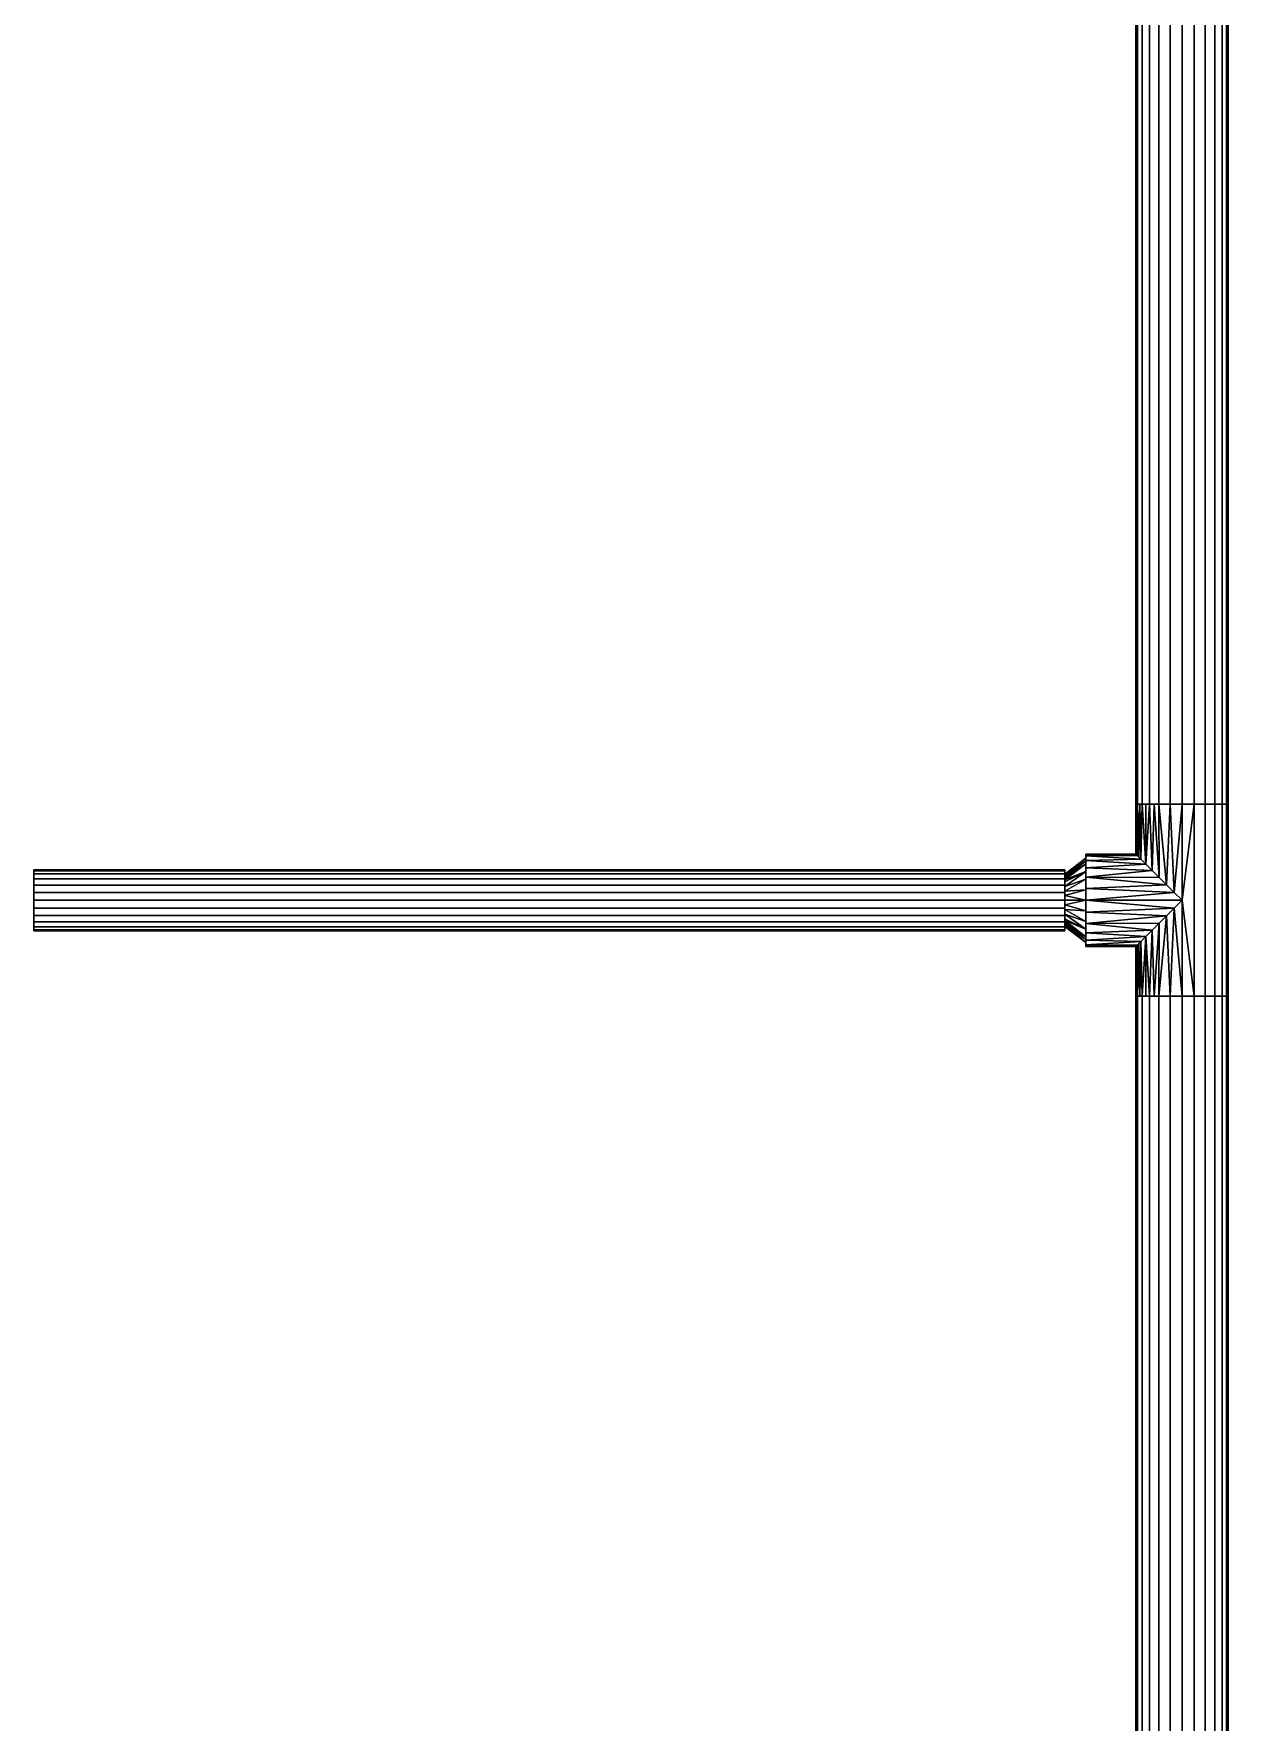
# Model space of a CAD drawing. Header units: inches. Extents: x -3326 to -59, y 8 to 1043.
# Drawn here: x -3104.8 to -3067.6, y 603.4 to 656 of the extents above; entities that cross this region are included whole.
import ezdxf

# ---------------------------------------------------------------- set-up
doc = ezdxf.new("R2010")
doc.units = ezdxf.units.IN
doc.header["$MEASUREMENT"] = 0
doc.layers.add('F-SPRN', color=10, linetype='Continuous', lineweight=9)
doc.layers.add('P-PIPE', color=10, linetype='Continuous', lineweight=9)

# ---------------------------------------------------------------- blocks, each defined once
blk = doc.blocks.new('Tee - Welded - Generic - Standard-1126622-05 - Fourth Level')
at = {"layer": 'P-PIPE'}
mesh = blk.add_polyface(dxfattribs=at)
corners = [(-2.992, -1.437), (-2.992, -1.388, 0.372), (-2.992, -1.244, 0.719), (-2.992, -1.016, 1.016), (-2.992, -0.719, 1.244), (-2.992, -0.372, 1.388), (-2.992, 0, 1.437), (-2.992, 0.372, 1.388), (-2.992, 0.719, 1.244), (-2.992, 1.016, 1.016), (-2.992, 1.244, 0.719), (-2.992, 1.388, 0.372), (-2.992, 1.437), (-2.992, 1.388, -0.372), (-2.992, 1.244, -0.719), (-2.992, 1.016, -1.016), (-2.992, 0.719, -1.244), (-2.992, 0.372, -1.388), (-2.992, 0, -1.437), (-2.992, -0.372, -1.388), (-2.992, -0.719, -1.244), (-2.992, -1.016, -1.016), (-2.992, -1.244, -0.719), (-2.992, -1.388, -0.372)]
mesh.append_faces([[corners[k] for k in face] for face in [(10, 7, 8, 9)]], dxfattribs={"vtx0": -1})
mesh.append_faces([[corners[k] for k in face] for face in [(0, 3, 6)]], dxfattribs={"vtx0": -1, "vtx1": -1, "vtx2": -1})
mesh.append_faces([[corners[k] for k in face] for face in [(13, 18, 22, 23)]], dxfattribs={"vtx0": -1, "vtx1": -1, "vtx3": -1})
mesh.append_faces([[corners[k] for k in face] for face in [(18, 21, 22), (13, 23, 0, 12)]], dxfattribs={"vtx0": -1, "vtx2": -1})
mesh.append_faces([[corners[k] for k in face] for face in [(6, 7, 12, 0)]], dxfattribs={"vtx1": -1, "vtx2": -1, "vtx3": -1})
mesh.append_faces([[corners[k] for k in face] for face in [(16, 17, 18, 15), (19, 20, 21, 18)]], dxfattribs={"vtx2": -1})
mesh.append_faces([[corners[k] for k in face] for face in [(13, 14, 15, 18), (10, 11, 12, 7)]], dxfattribs={"vtx2": -1, "vtx3": -1})
mesh.append_faces([[corners[k] for k in face] for face in [(0, 1, 2, 3), (3, 4, 5, 6)]], dxfattribs={"vtx3": -1})
mesh = blk.add_polyface(dxfattribs=at)
corners = [(-2.992, 1.437), (-2.992, 1.388, 0.372), (-2.992, 1.244, 0.719), (-2.992, 1.016, 1.016), (-2.992, 0.719, 1.244), (-2.992, 0.372, 1.388), (-2.992, 0, 1.437), (-2.992, -0.372, 1.388), (-2.992, -0.719, 1.244), (-2.992, -1.016, 1.016), (-2.992, -1.244, 0.719), (-2.992, -1.388, 0.372), (-2.992, -1.437), (-1.437, -1.437), (-1.397, -1.397, 0.338), (-1.286, -1.286, 0.642), (-1.123, -1.123, 0.896), (-0.927, -0.927, 1.098), (-0.71, -0.71, 1.249), (-0.48, -0.48, 1.355), (-0.242, -0.242, 1.417), (0, 0, 1.437), (0.242, -0.242, 1.417), (0.48, -0.48, 1.355), (0.71, -0.71, 1.249), (0.927, -0.927, 1.098), (1.123, -1.123, 0.896), (1.286, -1.286, 0.642), (1.397, -1.397, 0.338), (1.437, -1.437), (2.992, -1.437), (2.992, -1.388, 0.372), (2.992, -1.244, 0.719), (2.992, -1.016, 1.016), (2.992, -0.719, 1.244), (2.992, -0.372, 1.388), (2.992, 0, 1.437), (2.992, 0.372, 1.388), (2.992, 0.719, 1.244), (2.992, 1.016, 1.016), (2.992, 1.244, 0.719), (2.992, 1.388, 0.372), (2.992, 1.437), (-2.992, -0.867, 1.13), (-2.992, -1.13, 0.867), (-2.992, -1.316, 0.545), (2.992, -1.316, 0.545), (2.992, -1.13, 0.867), (2.992, -0.867, 1.13), (1.341, -1.341, 0.49), (-1.341, -1.341, 0.49)]
mesh.append_faces([[corners[k] for k in face] for face in [(14, 12, 13)]], dxfattribs={"vtx0": -1})
mesh.append_faces([[corners[k] for k in face] for face in [(34, 24, 48), (33, 26, 47), (26, 33, 25), (11, 50, 45), (15, 45, 50), (12, 14, 11), (9, 17, 43), (16, 10, 15), (24, 34, 23), (22, 36, 21), (20, 7, 19), (7, 20, 6), (18, 43, 17)]], dxfattribs={"vtx0": -1, "vtx1": -1})
mesh.append_faces([[corners[k] for k in face] for face in [(32, 26, 27), (25, 33, 48), (11, 14, 50), (18, 8, 43), (16, 44, 10), (46, 27, 49), (48, 24, 25), (31, 49, 28), (16, 9, 44), (23, 34, 35), (15, 10, 45), (21, 5, 6), (26, 32, 47)]], dxfattribs={"vtx0": -1, "vtx2": -1})
mesh.append_faces([[corners[k] for k in face] for face in [(21, 36, 37, 5)]], dxfattribs={"vtx0": -1, "vtx2": -1, "vtx3": -1})
mesh.append_faces([[corners[k] for k in face] for face in [(30, 31, 28), (31, 46, 49), (46, 32, 27), (16, 17, 9), (18, 19, 8), (35, 36, 22), (22, 23, 35), (20, 21, 6), (7, 8, 19)]], dxfattribs={"vtx1": -1, "vtx2": -1})
mesh.append_faces([[corners[k] for k in face] for face in [(39, 40, 2, 3), (40, 41, 1, 2), (37, 38, 4, 5), (38, 39, 3, 4)]], dxfattribs={"vtx1": -1, "vtx3": -1})
mesh.append_faces([[corners[k] for k in face] for face in [(28, 29, 30)]], dxfattribs={"vtx2": -1})
mesh.append_faces([[corners[k] for k in face] for face in [(41, 42, 0, 1)]], dxfattribs={"vtx3": -1})
mesh = blk.add_polyface(dxfattribs=at)
corners = [(-2.992, -1.437), (-2.992, -1.388, -0.372), (-2.992, -1.244, -0.719), (-2.992, -1.016, -1.016), (-2.992, -0.719, -1.244), (-2.992, -0.372, -1.388), (-2.992, 0, -1.437), (-2.992, 0.372, -1.388), (-2.992, 0.719, -1.244), (-2.992, 1.016, -1.016), (-2.992, 1.244, -0.719), (-2.992, 1.388, -0.372), (-2.992, 1.437), (2.992, 1.437), (2.992, 1.388, -0.372), (2.992, 1.244, -0.719), (2.992, 1.016, -1.016), (2.992, 0.719, -1.244), (2.992, 0.372, -1.388), (2.992, 0, -1.437), (2.992, -0.372, -1.388), (2.992, -0.719, -1.244), (2.992, -1.016, -1.016), (2.992, -1.244, -0.719), (2.992, -1.388, -0.372), (2.992, -1.437), (1.437, -1.437), (1.397, -1.397, -0.338), (1.286, -1.286, -0.642), (1.123, -1.123, -0.896), (0.927, -0.927, -1.098), (0.71, -0.71, -1.249), (0.48, -0.48, -1.355), (0.242, -0.242, -1.417), (0, 0, -1.437), (-0.242, -0.242, -1.417), (-0.48, -0.48, -1.355), (-0.71, -0.71, -1.249), (-0.927, -0.927, -1.098), (-1.123, -1.123, -0.896), (-1.286, -1.286, -0.642), (-1.397, -1.397, -0.338), (-1.437, -1.437), (-2.992, -1.316, -0.545), (-2.992, -1.13, -0.867), (-2.992, -0.867, -1.13), (2.992, -0.867, -1.13), (2.992, -1.13, -0.867), (2.992, -1.316, -0.545), (-1.341, -1.341, -0.49), (1.341, -1.341, -0.49)]
mesh.append_faces([[corners[k] for k in face] for face in [(33, 20, 32), (6, 35, 5), (31, 46, 30), (28, 48, 50), (38, 45, 37), (24, 50, 48), (3, 39, 44), (37, 4, 36), (1, 41, 0), (40, 2, 39)]], dxfattribs={"vtx0": -1, "vtx1": -1})
mesh.append_faces([[corners[k] for k in face] for face in [(11, 14, 15, 10), (38, 3, 45), (19, 33, 34), (1, 49, 41), (39, 2, 44), (36, 4, 5), (43, 40, 49), (31, 21, 46), (21, 31, 32), (24, 27, 50), (27, 24, 25), (23, 28, 29), (3, 38, 39), (28, 23, 48), (40, 43, 2), (29, 22, 47)]], dxfattribs={"vtx0": -1, "vtx2": -1})
mesh.append_faces([[corners[k] for k in face] for face in [(34, 6, 7, 18)]], dxfattribs={"vtx0": -1, "vtx2": -1, "vtx3": -1})
mesh.append_faces([[corners[k] for k in face] for face in [(26, 27, 25)]], dxfattribs={"vtx1": -1})
mesh.append_faces([[corners[k] for k in face] for face in [(19, 20, 33), (18, 19, 34), (20, 21, 32), (35, 36, 5), (34, 35, 6), (46, 22, 30), (29, 30, 22), (47, 23, 29), (45, 4, 37), (1, 43, 49)]], dxfattribs={"vtx1": -1, "vtx2": -1})
mesh.append_faces([[corners[k] for k in face] for face in [(15, 16, 9, 10), (16, 17, 8, 9), (17, 18, 7, 8)]], dxfattribs={"vtx1": -1, "vtx3": -1})
mesh.append_faces([[corners[k] for k in face] for face in [(12, 13, 14, 11), (41, 42, 0)]], dxfattribs={"vtx2": -1})
mesh = blk.add_polyface(dxfattribs=at)
corners = [(2.992, -1.437), (2.992, -1.388, -0.372), (2.992, -1.244, -0.719), (2.992, -1.016, -1.016), (2.992, -0.719, -1.244), (2.992, -0.372, -1.388), (2.992, 0, -1.437), (2.992, 0.372, -1.388), (2.992, 0.719, -1.244), (2.992, 1.016, -1.016), (2.992, 1.244, -0.719), (2.992, 1.388, -0.372), (2.992, 1.437), (2.992, 1.388, 0.372), (2.992, 1.244, 0.719), (2.992, 1.016, 1.016), (2.992, 0.719, 1.244), (2.992, 0.372, 1.388), (2.992, 0, 1.437), (2.992, -0.372, 1.388), (2.992, -0.719, 1.244), (2.992, -1.016, 1.016), (2.992, -1.244, 0.719), (2.992, -1.388, 0.372)]
mesh.append_faces([[corners[k] for k in face] for face in [(16, 14, 15)]], dxfattribs={"vtx0": -1})
mesh.append_faces([[corners[k] for k in face] for face in [(3, 6, 2)]], dxfattribs={"vtx0": -1, "vtx1": -1})
mesh.append_faces([[corners[k] for k in face] for face in [(18, 21, 11)]], dxfattribs={"vtx0": -1, "vtx1": -1, "vtx2": -1})
mesh.append_faces([[corners[k] for k in face] for face in [(6, 9, 21, 2), (18, 11, 14, 16)]], dxfattribs={"vtx0": -1, "vtx1": -1, "vtx2": -1, "vtx3": -1})
mesh.append_faces([[corners[k] for k in face] for face in [(21, 0, 1, 2)]], dxfattribs={"vtx0": -1, "vtx3": -1})
mesh.append_faces([[corners[k] for k in face] for face in [(17, 18, 16)]], dxfattribs={"vtx1": -1})
mesh.append_faces([[corners[k] for k in face] for face in [(12, 13, 14, 11), (22, 23, 0, 21), (19, 20, 21, 18)]], dxfattribs={"vtx2": -1})
mesh.append_faces([[corners[k] for k in face] for face in [(9, 10, 11, 21)]], dxfattribs={"vtx2": -1, "vtx3": -1})
mesh.append_faces([[corners[k] for k in face] for face in [(6, 7, 8, 9), (3, 4, 5, 6)]], dxfattribs={"vtx3": -1})
mesh = blk.add_polyface(dxfattribs=at)
corners = [(-1.437, -2.992), (-1.388, -2.992, 0.372), (-1.244, -2.992, 0.719), (-1.016, -2.992, 1.016), (-0.719, -2.992, 1.244), (-0.372, -2.992, 1.388), (0, -2.992, 1.437), (0.372, -2.992, 1.388), (0.719, -2.992, 1.244), (1.016, -2.992, 1.016), (1.244, -2.992, 0.719), (1.388, -2.992, 0.372), (1.437, -2.992), (1.437, -1.437), (1.397, -1.397, 0.338), (1.286, -1.286, 0.642), (1.123, -1.123, 0.896), (0.927, -0.927, 1.098), (0.71, -0.71, 1.249), (0.48, -0.48, 1.355), (0.242, -0.242, 1.417), (0, 0, 1.437), (-0.242, -0.242, 1.417), (-0.48, -0.48, 1.355), (-0.71, -0.71, 1.249), (-0.927, -0.927, 1.098), (-1.123, -1.123, 0.896), (-1.286, -1.286, 0.642), (-1.397, -1.397, 0.338), (-1.437, -1.437)]
mesh.append_faces([[corners[k] for k in face] for face in [(1, 28, 0), (27, 2, 26), (23, 5, 22), (25, 4, 24), (8, 19, 7), (17, 9, 16)]], dxfattribs={"vtx0": -1, "vtx1": -1})
mesh.append_faces([[corners[k] for k in face] for face in [(26, 2, 3), (27, 1, 2), (23, 4, 5), (6, 21, 22), (22, 5, 6), (20, 6, 7), (16, 9, 10), (17, 8, 9), (14, 11, 12), (6, 20, 21)]], dxfattribs={"vtx0": -1, "vtx2": -1})
mesh.append_faces([[corners[k] for k in face] for face in [(13, 14, 12)]], dxfattribs={"vtx1": -1})
mesh.append_faces([[corners[k] for k in face] for face in [(3, 4, 25), (27, 28, 1), (25, 26, 3), (23, 24, 4), (10, 11, 15), (17, 18, 8), (19, 20, 7), (18, 19, 8), (15, 16, 10), (14, 15, 11)]], dxfattribs={"vtx1": -1, "vtx2": -1})
mesh.append_faces([[corners[k] for k in face] for face in [(28, 29, 0)]], dxfattribs={"vtx2": -1})
mesh = blk.add_polyface(dxfattribs=at)
corners = [(1.437, -2.992), (1.388, -2.992, -0.372), (1.244, -2.992, -0.719), (1.016, -2.992, -1.016), (0.719, -2.992, -1.244), (0.372, -2.992, -1.388), (0, -2.992, -1.437), (-0.372, -2.992, -1.388), (-0.719, -2.992, -1.244), (-1.016, -2.992, -1.016), (-1.244, -2.992, -0.719), (-1.388, -2.992, -0.372), (-1.437, -2.992), (-1.437, -1.437), (-1.397, -1.397, -0.338), (-1.286, -1.286, -0.642), (-1.123, -1.123, -0.896), (-0.927, -0.927, -1.098), (-0.71, -0.71, -1.249), (-0.48, -0.48, -1.355), (-0.242, -0.242, -1.417), (0, 0, -1.437), (0.242, -0.242, -1.417), (0.48, -0.48, -1.355), (0.71, -0.71, -1.249), (0.927, -0.927, -1.098), (1.123, -1.123, -0.896), (1.286, -1.286, -0.642), (1.397, -1.397, -0.338), (1.437, -1.437)]
mesh.append_faces([[corners[k] for k in face] for face in [(1, 28, 0), (3, 26, 2), (27, 2, 26), (23, 5, 22), (25, 4, 24), (8, 19, 7), (17, 9, 16)]], dxfattribs={"vtx0": -1, "vtx1": -1})
mesh.append_faces([[corners[k] for k in face] for face in [(27, 1, 2), (23, 4, 5), (6, 21, 22), (22, 5, 6), (20, 6, 7), (16, 9, 10), (17, 8, 9), (14, 11, 12), (6, 20, 21)]], dxfattribs={"vtx0": -1, "vtx2": -1})
mesh.append_faces([[corners[k] for k in face] for face in [(29, 0, 28), (13, 14, 12)]], dxfattribs={"vtx1": -1})
mesh.append_faces([[corners[k] for k in face] for face in [(3, 4, 25), (27, 28, 1), (25, 26, 3), (23, 24, 4), (10, 11, 15), (17, 18, 8), (19, 20, 7), (18, 19, 8), (15, 16, 10), (14, 15, 11)]], dxfattribs={"vtx1": -1, "vtx2": -1})
mesh = blk.add_polyface(dxfattribs=at)
corners = [(-1.437, -2.992), (-1.388, -2.992, -0.372), (-1.244, -2.992, -0.719), (-1.016, -2.992, -1.016), (-0.719, -2.992, -1.244), (-0.372, -2.992, -1.388), (0, -2.992, -1.437), (0.372, -2.992, -1.388), (0.719, -2.992, -1.244), (1.016, -2.992, -1.016), (1.244, -2.992, -0.719), (1.388, -2.992, -0.372), (1.437, -2.992), (1.388, -2.992, 0.372), (1.244, -2.992, 0.719), (1.016, -2.992, 1.016), (0.719, -2.992, 1.244), (0.372, -2.992, 1.388), (0, -2.992, 1.437), (-0.372, -2.992, 1.388), (-0.719, -2.992, 1.244), (-1.016, -2.992, 1.016), (-1.244, -2.992, 0.719), (-1.388, -2.992, 0.372)]
mesh.append_faces([[corners[k] for k in face] for face in [(0, 22, 23)]], dxfattribs={"vtx0": -1})
mesh.append_faces([[corners[k] for k in face] for face in [(3, 6, 2), (16, 18, 14, 15)]], dxfattribs={"vtx0": -1, "vtx1": -1})
mesh.append_faces([[corners[k] for k in face] for face in [(2, 6, 9, 11)]], dxfattribs={"vtx0": -1, "vtx1": -1, "vtx2": -1, "vtx3": -1})
mesh.append_faces([[corners[k] for k in face] for face in [(0, 14, 21, 22)]], dxfattribs={"vtx0": -1, "vtx1": -1, "vtx3": -1})
mesh.append_faces([[corners[k] for k in face] for face in [(2, 11, 12)]], dxfattribs={"vtx0": -1, "vtx2": -1})
mesh.append_faces([[corners[k] for k in face] for face in [(17, 18, 16)]], dxfattribs={"vtx1": -1})
mesh.append_faces([[corners[k] for k in face] for face in [(18, 19, 14)]], dxfattribs={"vtx1": -1, "vtx2": -1})
mesh.append_faces([[corners[k] for k in face] for face in [(9, 10, 11)]], dxfattribs={"vtx2": -1})
mesh.append_faces([[corners[k] for k in face] for face in [(0, 1, 2, 14), (12, 13, 14, 2), (19, 20, 21, 14)]], dxfattribs={"vtx2": -1, "vtx3": -1})
mesh.append_faces([[corners[k] for k in face] for face in [(6, 7, 8, 9), (3, 4, 5, 6)]], dxfattribs={"vtx3": -1})
blk = doc.blocks.new('Transition - Generic - Plumbing-CW-1126388-05 - Fourth Level')
at = {"layer": 'P-PIPE'}
mesh = blk.add_polyface(dxfattribs=at)
corners = [(0, -1.312), (0, -1.137, 0.656), (0, -0.656, 1.137), (0, 0, 1.312), (0, 0.656, 1.137), (0, 1.137, 0.656), (0, 1.312), (0, 1.137, -0.656), (0, 0.656, -1.137), (0, 0, -1.312), (0, -0.656, -1.137), (0, -1.137, -0.656)]
mesh.append_faces([[corners[k] for k in face] for face in [(3, 1, 2), (0, 10, 11)]], dxfattribs={"vtx0": -1})
mesh.append_faces([[corners[k] for k in face] for face in [(0, 8, 9, 10)]], dxfattribs={"vtx0": -1, "vtx3": -1})
mesh.append_faces([[corners[k] for k in face] for face in [(7, 8, 5, 6)]], dxfattribs={"vtx1": -1})
mesh.append_faces([[corners[k] for k in face] for face in [(0, 1, 5, 8)]], dxfattribs={"vtx1": -1, "vtx2": -1, "vtx3": -1})
mesh.append_faces([[corners[k] for k in face] for face in [(3, 4, 5, 1)]], dxfattribs={"vtx2": -1, "vtx3": -1})
mesh = blk.add_polyface(dxfattribs=at)
corners = [(0, -1.312), (0, -1.137, -0.656), (0, -0.656, -1.137), (0, 0, -1.312), (0, 0.656, -1.137), (0, 1.137, -0.656), (0, 1.312), (0.656, 0.813), (0.656, 0.575, -0.575), (0.656, 0, -0.813), (0.656, -0.575, -0.575), (0.656, -0.813), (0.656, 0.694, -0.287), (0.656, 0.287, -0.694), (0.656, -0.287, -0.694), (0.656, -0.694, -0.287), (0.656, 0.634, -0.431), (0, 0.328, -1.225), (0.656, 0.144, -0.753), (0, 1.225, -0.328), (0.656, 0.431, -0.634), (0, -0.328, -1.225), (0.656, -0.144, -0.753), (0.656, -0.431, -0.634), (0, -1.225, -0.328), (0.656, -0.753, -0.144), (0.656, -0.634, -0.431), (0.656, 0.753, -0.144), (0, 0.896, -0.896), (0, -0.896, -0.896)]
mesh.append_faces([[corners[k] for k in face] for face in [(0, 25, 11), (27, 6, 7)]], dxfattribs={"vtx0": -1})
mesh.append_faces([[corners[k] for k in face] for face in [(20, 28, 8), (3, 22, 21), (28, 20, 4), (6, 27, 19), (29, 26, 1), (26, 29, 10), (4, 13, 17), (1, 15, 24), (5, 16, 28), (2, 23, 29)]], dxfattribs={"vtx0": -1, "vtx1": -1})
mesh.append_faces([[corners[k] for k in face] for face in [(5, 12, 16), (3, 18, 9), (14, 2, 21), (2, 14, 23), (21, 22, 14), (25, 0, 24), (17, 13, 18), (3, 9, 22), (12, 5, 19), (24, 15, 25)]], dxfattribs={"vtx0": -1, "vtx2": -1})
mesh.append_faces([[corners[k] for k in face] for face in [(3, 17, 18), (16, 8, 28), (20, 13, 4), (23, 10, 29), (26, 15, 1), (27, 12, 19)]], dxfattribs={"vtx1": -1, "vtx2": -1})
mesh = blk.add_polyface(dxfattribs=at)
corners = [(0, 1.312), (0, 1.137, 0.656), (0, 0.656, 1.137), (0, 0, 1.312), (0, -0.656, 1.137), (0, -1.137, 0.656), (0, -1.312), (0.656, -0.813), (0.656, -0.575, 0.575), (0.656, 0, 0.813), (0.656, 0.575, 0.575), (0.656, 0.813), (0.656, -0.694, 0.287), (0.656, -0.287, 0.694), (0.656, 0.287, 0.694), (0.656, 0.694, 0.287), (0.656, -0.634, 0.431), (0, -0.328, 1.225), (0.656, -0.144, 0.753), (0, -1.225, 0.328), (0.656, -0.431, 0.634), (0, 0.328, 1.225), (0.656, 0.144, 0.753), (0.656, 0.431, 0.634), (0, 1.225, 0.328), (0.656, 0.753, 0.144), (0.656, 0.634, 0.431), (0.656, -0.753, 0.144), (0, -0.896, 0.896), (0, 0.896, 0.896)]
mesh.append_faces([[corners[k] for k in face] for face in [(0, 25, 11), (27, 6, 7)]], dxfattribs={"vtx0": -1})
mesh.append_faces([[corners[k] for k in face] for face in [(20, 28, 8), (3, 22, 21), (28, 20, 4), (6, 27, 19), (29, 26, 1), (26, 29, 10), (4, 13, 17), (1, 15, 24), (5, 16, 28), (2, 23, 29)]], dxfattribs={"vtx0": -1, "vtx1": -1})
mesh.append_faces([[corners[k] for k in face] for face in [(5, 12, 16), (3, 18, 9), (14, 2, 21), (2, 14, 23), (21, 22, 14), (25, 0, 24), (17, 13, 18), (3, 9, 22), (12, 5, 19), (24, 15, 25)]], dxfattribs={"vtx0": -1, "vtx2": -1})
mesh.append_faces([[corners[k] for k in face] for face in [(3, 17, 18), (16, 8, 28), (20, 13, 4), (23, 10, 29), (26, 15, 1), (27, 12, 19)]], dxfattribs={"vtx1": -1, "vtx2": -1})
mesh = blk.add_polyface(dxfattribs=at)
corners = [(0.656, -0.813), (0.656, -0.575, -0.575), (0.656, 0, -0.813), (0.656, 0.575, -0.575), (0.656, 0.813), (0.656, 0.575, 0.575), (0.656, 0, 0.813), (0.656, -0.575, 0.575)]
mesh.append_faces([[corners[k] for k in face] for face in [(2, 4, 7, 1)]], dxfattribs={"vtx0": -1, "vtx1": -1, "vtx2": -1})
mesh.append_faces([[corners[k] for k in face] for face in [(6, 7, 4, 5), (3, 4, 2)]], dxfattribs={"vtx1": -1})
mesh.append_faces([[corners[k] for k in face] for face in [(7, 0, 1)]], dxfattribs={"vtx2": -1})

msp = doc.modelspace()

# ---------------------------------------------------------------- linework, layer by layer
at = {"layer": 'F-SPRN', "color": 1}
for p, q in [((-3068.997, 631.992, 964), (-3068.997, 732.751, 964)), ((-3068.997, 631.992, 964), (-3068.997, 732.751, 964)), ((-3068.997, 631.992, 964), (-3068.997, 626.008, 964)), ((-3104.754, 629, 964), (-3072.646, 629, 964)), ((-3104.754, 629, 964), (-3072.646, 629, 964)), ((-3071.989, 629, 964), (-3072.646, 629, 964)), ((-3071.989, 629, 964), (-3068.997, 629, 964)), ((-3068.997, 570.735, 964), (-3068.997, 626.008, 964)), ((-3068.997, 570.735, 964), (-3068.997, 626.008, 964))]:
    msp.add_line(p, q, dxfattribs=at)

# ---------------------------------------------------------------- block references
for name, p, rotation in [('Tee - Welded - Generic - Standard-1126622-05 - Fourth Level', (-3068.997, 629, 964), 270), ('Transition - Generic - Plumbing-CW-1126388-05 - Fourth Level', (-3071.989, 629, 964), 180)]:
    msp.add_blockref(name, p, dxfattribs=dict(at, rotation=rotation))

# ---------------------------------------------------------------- meshes
mesh = msp.add_polyface(dxfattribs=at)
corners = [(-3070.435, 631.992, 964), (-3070.386, 631.992, 964.372), (-3070.242, 631.992, 964.719), (-3070.014, 631.992, 965.016), (-3069.716, 631.992, 965.245), (-3069.369, 631.992, 965.389), (-3068.997, 631.992, 965.437), (-3068.997, 732.751, 965.437), (-3069.369, 732.751, 965.389), (-3069.716, 732.751, 965.245), (-3070.014, 732.751, 965.016), (-3070.242, 732.751, 964.719), (-3070.386, 732.751, 964.372), (-3070.435, 732.751, 964)]
mesh.append_faces([[corners[k] for k in face] for face in [(7, 8, 5, 6)]], dxfattribs={"vtx1": -1, "color": 1})
mesh.append_faces([[corners[k] for k in face] for face in [(8, 9, 4, 5), (3, 4, 9, 10), (11, 12, 1, 2), (2, 3, 10, 11)]], dxfattribs={"vtx1": -1, "vtx3": -1, "color": 1})
mesh.append_faces([[corners[k] for k in face] for face in [(12, 13, 0, 1)]], dxfattribs={"vtx3": -1, "color": 1})
mesh = msp.add_polyface(dxfattribs=at)
corners = [(-3068.997, 631.992, 962.562), (-3069.369, 631.992, 962.611), (-3069.716, 631.992, 962.755), (-3070.014, 631.992, 962.984), (-3070.242, 631.992, 963.281), (-3070.386, 631.992, 963.628), (-3070.435, 631.992, 964), (-3070.435, 732.751, 964), (-3070.386, 732.751, 963.628), (-3070.242, 732.751, 963.281), (-3070.014, 732.751, 962.984), (-3069.716, 732.751, 962.755), (-3069.369, 732.751, 962.611), (-3068.997, 732.751, 962.562)]
mesh.append_faces([[corners[k] for k in face] for face in [(7, 8, 5, 6)]], dxfattribs={"vtx1": -1, "color": 1})
mesh.append_faces([[corners[k] for k in face] for face in [(8, 9, 4, 5), (3, 4, 9, 10), (11, 12, 1, 2), (2, 3, 10, 11)]], dxfattribs={"vtx1": -1, "vtx3": -1, "color": 1})
mesh.append_faces([[corners[k] for k in face] for face in [(12, 13, 0, 1)]], dxfattribs={"vtx3": -1, "color": 1})
mesh = msp.add_polyface(dxfattribs=at)
corners = [(-3068.997, 631.992, 965.437), (-3068.625, 631.992, 965.389), (-3068.278, 631.992, 965.245), (-3067.981, 631.992, 965.016), (-3067.752, 631.992, 964.719), (-3067.609, 631.992, 964.372), (-3067.56, 631.992, 964), (-3067.56, 732.751, 964), (-3067.609, 732.751, 964.372), (-3067.752, 732.751, 964.719), (-3067.981, 732.751, 965.016), (-3068.278, 732.751, 965.245), (-3068.625, 732.751, 965.389), (-3068.997, 732.751, 965.437)]
mesh.append_faces([[corners[k] for k in face] for face in [(8, 9, 4, 5), (3, 4, 9, 10), (11, 12, 1, 2), (2, 3, 10, 11)]], dxfattribs={"vtx1": -1, "vtx3": -1, "color": 1})
mesh.append_faces([[corners[k] for k in face] for face in [(6, 7, 8, 5)]], dxfattribs={"vtx2": -1, "color": 1})
mesh.append_faces([[corners[k] for k in face] for face in [(12, 13, 0, 1)]], dxfattribs={"vtx3": -1, "color": 1})
mesh = msp.add_polyface(dxfattribs=at)
corners = [(-3067.56, 631.992, 964), (-3067.609, 631.992, 963.628), (-3067.752, 631.992, 963.281), (-3067.981, 631.992, 962.984), (-3068.278, 631.992, 962.755), (-3068.625, 631.992, 962.611), (-3068.997, 631.992, 962.562), (-3068.997, 732.751, 962.562), (-3068.625, 732.751, 962.611), (-3068.278, 732.751, 962.755), (-3067.981, 732.751, 962.984), (-3067.752, 732.751, 963.281), (-3067.609, 732.751, 963.628), (-3067.56, 732.751, 964)]
mesh.append_faces([[corners[k] for k in face] for face in [(7, 8, 5, 6)]], dxfattribs={"vtx1": -1, "color": 1})
mesh.append_faces([[corners[k] for k in face] for face in [(8, 9, 4, 5), (3, 4, 9, 10), (11, 12, 1, 2), (2, 3, 10, 11)]], dxfattribs={"vtx1": -1, "vtx3": -1, "color": 1})
mesh.append_faces([[corners[k] for k in face] for face in [(12, 13, 0, 1)]], dxfattribs={"vtx3": -1, "color": 1})
mesh = msp.add_polyface(dxfattribs=at)
corners = [(-3067.56, 631.992, 964), (-3067.609, 631.992, 964.372), (-3067.752, 631.992, 964.719), (-3067.981, 631.992, 965.016), (-3068.278, 631.992, 965.245), (-3068.625, 631.992, 965.389), (-3068.997, 631.992, 965.437), (-3069.369, 631.992, 965.389), (-3069.716, 631.992, 965.245), (-3070.014, 631.992, 965.016), (-3070.242, 631.992, 964.719), (-3070.386, 631.992, 964.372), (-3070.435, 631.992, 964), (-3070.386, 631.992, 963.628), (-3070.242, 631.992, 963.281), (-3070.014, 631.992, 962.984), (-3069.716, 631.992, 962.755), (-3069.369, 631.992, 962.611), (-3068.997, 631.992, 962.562), (-3068.625, 631.992, 962.611), (-3068.278, 631.992, 962.755), (-3067.981, 631.992, 962.984), (-3067.752, 631.992, 963.281), (-3067.609, 631.992, 963.628)]
mesh.append_faces([[corners[k] for k in face] for face in [(9, 3, 7, 8)]], dxfattribs={"vtx0": -1, "vtx1": -1, "color": 1})
mesh.append_faces([[corners[k] for k in face] for face in [(21, 14, 17), (3, 21, 0)]], dxfattribs={"vtx0": -1, "vtx1": -1, "vtx2": -1, "color": 1})
mesh.append_faces([[corners[k] for k in face] for face in [(9, 12, 21, 3)]], dxfattribs={"vtx0": -1, "vtx1": -1, "vtx2": -1, "vtx3": -1, "color": 1})
mesh.append_faces([[corners[k] for k in face] for face in [(16, 17, 14, 15), (20, 21, 19), (6, 7, 5)]], dxfattribs={"vtx1": -1, "color": 1})
mesh.append_faces([[corners[k] for k in face] for face in [(1, 2, 3, 0)]], dxfattribs={"vtx2": -1, "color": 1})
mesh.append_faces([[corners[k] for k in face] for face in [(12, 13, 14, 21), (17, 18, 19, 21), (3, 4, 5, 7)]], dxfattribs={"vtx2": -1, "vtx3": -1, "color": 1})
mesh.append_faces([[corners[k] for k in face] for face in [(21, 22, 23, 0), (9, 10, 11, 12)]], dxfattribs={"vtx3": -1, "color": 1})
mesh = msp.add_polyface(dxfattribs=at)
corners = [(-3104.754, 628.05, 964), (-3104.754, 628.082, 964.246), (-3104.754, 628.177, 964.475), (-3104.754, 628.328, 964.672), (-3104.754, 628.525, 964.823), (-3104.754, 628.754, 964.918), (-3104.754, 629, 964.95), (-3104.754, 629.246, 964.918), (-3104.754, 629.475, 964.823), (-3104.754, 629.672, 964.672), (-3104.754, 629.823, 964.475), (-3104.754, 629.918, 964.246), (-3104.754, 629.95, 964), (-3104.754, 629.918, 963.754), (-3104.754, 629.823, 963.525), (-3104.754, 629.672, 963.328), (-3104.754, 629.475, 963.177), (-3104.754, 629.246, 963.082), (-3104.754, 629, 963.05), (-3104.754, 628.754, 963.082), (-3104.754, 628.525, 963.177), (-3104.754, 628.328, 963.328), (-3104.754, 628.177, 963.525), (-3104.754, 628.082, 963.754)]
mesh.append_faces([[corners[k] for k in face] for face in [(13, 11, 12)]], dxfattribs={"vtx0": -1, "color": 1})
mesh.append_faces([[corners[k] for k in face] for face in [(1, 20, 23, 0)]], dxfattribs={"vtx0": -1, "vtx1": -1, "color": 1})
mesh.append_faces([[corners[k] for k in face] for face in [(1, 4, 20), (8, 11, 16)]], dxfattribs={"vtx0": -1, "vtx1": -1, "vtx2": -1, "color": 1})
mesh.append_faces([[corners[k] for k in face] for face in [(16, 19, 20, 4), (13, 15, 16, 11)]], dxfattribs={"vtx0": -1, "vtx2": -1, "vtx3": -1, "color": 1})
mesh.append_faces([[corners[k] for k in face] for face in [(14, 15, 13)]], dxfattribs={"vtx1": -1, "color": 1})
mesh.append_faces([[corners[k] for k in face] for face in [(4, 5, 8, 16)]], dxfattribs={"vtx1": -1, "vtx2": -1, "vtx3": -1, "color": 1})
mesh.append_faces([[corners[k] for k in face] for face in [(21, 22, 23, 20), (17, 18, 19, 16), (9, 10, 11, 8)]], dxfattribs={"vtx2": -1, "color": 1})
mesh.append_faces([[corners[k] for k in face] for face in [(1, 2, 3, 4), (5, 6, 7, 8)]], dxfattribs={"vtx3": -1, "color": 1})
mesh = msp.add_polyface(dxfattribs=at)
corners = [(-3104.754, 629.95, 964), (-3104.754, 629.918, 964.246), (-3104.754, 629.823, 964.475), (-3104.754, 629.672, 964.672), (-3104.754, 629.475, 964.823), (-3104.754, 629.246, 964.918), (-3104.754, 629, 964.95), (-3072.646, 629, 964.95), (-3072.646, 629.246, 964.918), (-3072.646, 629.475, 964.823), (-3072.646, 629.672, 964.672), (-3072.646, 629.823, 964.475), (-3072.646, 629.918, 964.246), (-3072.646, 629.95, 964)]
mesh.append_faces([[corners[k] for k in face] for face in [(7, 8, 5, 6)]], dxfattribs={"vtx1": -1, "color": 1})
mesh.append_faces([[corners[k] for k in face] for face in [(8, 9, 4, 5), (3, 4, 9, 10), (11, 12, 1, 2), (2, 3, 10, 11)]], dxfattribs={"vtx1": -1, "vtx3": -1, "color": 1})
mesh.append_faces([[corners[k] for k in face] for face in [(12, 13, 0, 1)]], dxfattribs={"vtx3": -1, "color": 1})
mesh = msp.add_polyface(dxfattribs=at)
corners = [(-3104.754, 629, 963.05), (-3104.754, 629.246, 963.082), (-3104.754, 629.475, 963.177), (-3104.754, 629.672, 963.328), (-3104.754, 629.823, 963.525), (-3104.754, 629.918, 963.754), (-3104.754, 629.95, 964), (-3072.646, 629.95, 964), (-3072.646, 629.918, 963.754), (-3072.646, 629.823, 963.525), (-3072.646, 629.672, 963.328), (-3072.646, 629.475, 963.177), (-3072.646, 629.246, 963.082), (-3072.646, 629, 963.05)]
mesh.append_faces([[corners[k] for k in face] for face in [(7, 8, 5, 6)]], dxfattribs={"vtx1": -1, "color": 1})
mesh.append_faces([[corners[k] for k in face] for face in [(8, 9, 4, 5), (3, 4, 9, 10), (11, 12, 1, 2), (2, 3, 10, 11)]], dxfattribs={"vtx1": -1, "vtx3": -1, "color": 1})
mesh.append_faces([[corners[k] for k in face] for face in [(12, 13, 0, 1)]], dxfattribs={"vtx3": -1, "color": 1})
mesh = msp.add_polyface(dxfattribs=at)
corners = [(-3072.646, 628.05, 964), (-3072.646, 628.082, 963.754), (-3072.646, 628.177, 963.525), (-3072.646, 628.328, 963.328), (-3072.646, 628.525, 963.177), (-3072.646, 628.754, 963.082), (-3072.646, 629, 963.05), (-3072.646, 629.246, 963.082), (-3072.646, 629.475, 963.177), (-3072.646, 629.672, 963.328), (-3072.646, 629.823, 963.525), (-3072.646, 629.918, 963.754), (-3072.646, 629.95, 964), (-3072.646, 629.918, 964.246), (-3072.646, 629.823, 964.475), (-3072.646, 629.672, 964.672), (-3072.646, 629.475, 964.823), (-3072.646, 629.246, 964.918), (-3072.646, 629, 964.95), (-3072.646, 628.754, 964.918), (-3072.646, 628.525, 964.823), (-3072.646, 628.328, 964.672), (-3072.646, 628.177, 964.475), (-3072.646, 628.082, 964.246)]
mesh.append_faces([[corners[k] for k in face] for face in [(11, 9, 10)]], dxfattribs={"vtx0": -1, "color": 1})
mesh.append_faces([[corners[k] for k in face] for face in [(1, 4, 23, 0)]], dxfattribs={"vtx0": -1, "vtx1": -1, "color": 1})
mesh.append_faces([[corners[k] for k in face] for face in [(4, 20, 23), (8, 13, 16)]], dxfattribs={"vtx0": -1, "vtx1": -1, "vtx2": -1, "color": 1})
mesh.append_faces([[corners[k] for k in face] for face in [(16, 19, 20, 8)]], dxfattribs={"vtx0": -1, "vtx2": -1, "vtx3": -1, "color": 1})
mesh.append_faces([[corners[k] for k in face] for face in [(12, 13, 11)]], dxfattribs={"vtx1": -1, "color": 1})
mesh.append_faces([[corners[k] for k in face] for face in [(4, 5, 8, 20), (8, 9, 11, 13)]], dxfattribs={"vtx1": -1, "vtx2": -1, "vtx3": -1, "color": 1})
mesh.append_faces([[corners[k] for k in face] for face in [(21, 22, 23, 20), (17, 18, 19, 16)]], dxfattribs={"vtx2": -1, "color": 1})
mesh.append_faces([[corners[k] for k in face] for face in [(1, 2, 3, 4), (5, 6, 7, 8), (13, 14, 15, 16)]], dxfattribs={"vtx3": -1, "color": 1})
mesh = msp.add_polyface(dxfattribs=at)
corners = [(-3104.754, 629, 964.95), (-3104.754, 628.754, 964.918), (-3104.754, 628.525, 964.823), (-3104.754, 628.328, 964.672), (-3104.754, 628.177, 964.475), (-3104.754, 628.082, 964.246), (-3104.754, 628.05, 964), (-3072.646, 628.05, 964), (-3072.646, 628.082, 964.246), (-3072.646, 628.177, 964.475), (-3072.646, 628.328, 964.672), (-3072.646, 628.525, 964.823), (-3072.646, 628.754, 964.918), (-3072.646, 629, 964.95)]
mesh.append_faces([[corners[k] for k in face] for face in [(8, 9, 4, 5), (3, 4, 9, 10), (11, 12, 1, 2), (2, 3, 10, 11)]], dxfattribs={"vtx1": -1, "vtx3": -1, "color": 1})
mesh.append_faces([[corners[k] for k in face] for face in [(6, 7, 8, 5)]], dxfattribs={"vtx2": -1, "color": 1})
mesh.append_faces([[corners[k] for k in face] for face in [(12, 13, 0, 1)]], dxfattribs={"vtx3": -1, "color": 1})
mesh = msp.add_polyface(dxfattribs=at)
corners = [(-3104.754, 628.05, 964), (-3104.754, 628.082, 963.754), (-3104.754, 628.177, 963.525), (-3104.754, 628.328, 963.328), (-3104.754, 628.525, 963.177), (-3104.754, 628.754, 963.082), (-3104.754, 629, 963.05), (-3072.646, 629, 963.05), (-3072.646, 628.754, 963.082), (-3072.646, 628.525, 963.177), (-3072.646, 628.328, 963.328), (-3072.646, 628.177, 963.525), (-3072.646, 628.082, 963.754), (-3072.646, 628.05, 964)]
mesh.append_faces([[corners[k] for k in face] for face in [(7, 8, 5, 6)]], dxfattribs={"vtx1": -1, "color": 1})
mesh.append_faces([[corners[k] for k in face] for face in [(8, 9, 4, 5), (3, 4, 9, 10), (11, 12, 1, 2), (2, 3, 10, 11)]], dxfattribs={"vtx1": -1, "vtx3": -1, "color": 1})
mesh.append_faces([[corners[k] for k in face] for face in [(12, 13, 0, 1)]], dxfattribs={"vtx3": -1, "color": 1})
mesh = msp.add_polyface(dxfattribs=at)
corners = [(-3067.56, 626.008, 964), (-3067.609, 626.008, 963.628), (-3067.752, 626.008, 963.281), (-3067.981, 626.008, 962.984), (-3068.278, 626.008, 962.755), (-3068.625, 626.008, 962.611), (-3068.997, 626.008, 962.562), (-3069.369, 626.008, 962.611), (-3069.716, 626.008, 962.755), (-3070.014, 626.008, 962.984), (-3070.242, 626.008, 963.281), (-3070.386, 626.008, 963.628), (-3070.435, 626.008, 964), (-3070.386, 626.008, 964.372), (-3070.242, 626.008, 964.719), (-3070.014, 626.008, 965.016), (-3069.716, 626.008, 965.245), (-3069.369, 626.008, 965.389), (-3068.997, 626.008, 965.437), (-3068.625, 626.008, 965.389), (-3068.278, 626.008, 965.245), (-3067.981, 626.008, 965.016), (-3067.752, 626.008, 964.719), (-3067.609, 626.008, 964.372)]
mesh.append_faces([[corners[k] for k in face] for face in [(10, 7, 8, 9), (17, 15, 16), (21, 19, 20)]], dxfattribs={"vtx0": -1, "color": 1})
mesh.append_faces([[corners[k] for k in face] for face in [(7, 10, 5, 6)]], dxfattribs={"vtx0": -1, "vtx1": -1, "color": 1})
mesh.append_faces([[corners[k] for k in face] for face in [(5, 10, 2), (0, 12, 21)]], dxfattribs={"vtx0": -1, "vtx1": -1, "vtx2": -1, "color": 1})
mesh.append_faces([[corners[k] for k in face] for face in [(21, 12, 15, 17)]], dxfattribs={"vtx0": -1, "vtx1": -1, "vtx2": -1, "vtx3": -1, "color": 1})
mesh.append_faces([[corners[k] for k in face] for face in [(4, 5, 2, 3)]], dxfattribs={"vtx1": -1, "color": 1})
mesh.append_faces([[corners[k] for k in face] for face in [(13, 14, 15, 12)]], dxfattribs={"vtx2": -1, "color": 1})
mesh.append_faces([[corners[k] for k in face] for face in [(10, 11, 12, 2), (0, 1, 2, 12), (17, 18, 19, 21)]], dxfattribs={"vtx2": -1, "vtx3": -1, "color": 1})
mesh.append_faces([[corners[k] for k in face] for face in [(21, 22, 23, 0)]], dxfattribs={"vtx3": -1, "color": 1})
mesh = msp.add_polyface(dxfattribs=at)
corners = [(-3070.435, 570.735, 964), (-3070.386, 570.735, 964.372), (-3070.242, 570.735, 964.719), (-3070.014, 570.735, 965.016), (-3069.716, 570.735, 965.245), (-3069.369, 570.735, 965.389), (-3068.997, 570.735, 965.437), (-3068.997, 626.008, 965.437), (-3069.369, 626.008, 965.389), (-3069.716, 626.008, 965.245), (-3070.014, 626.008, 965.016), (-3070.242, 626.008, 964.719), (-3070.386, 626.008, 964.372), (-3070.435, 626.008, 964)]
mesh.append_faces([[corners[k] for k in face] for face in [(7, 8, 5, 6)]], dxfattribs={"vtx1": -1, "color": 1})
mesh.append_faces([[corners[k] for k in face] for face in [(8, 9, 4, 5), (3, 4, 9, 10), (11, 12, 1, 2), (2, 3, 10, 11)]], dxfattribs={"vtx1": -1, "vtx3": -1, "color": 1})
mesh.append_faces([[corners[k] for k in face] for face in [(12, 13, 0, 1)]], dxfattribs={"vtx3": -1, "color": 1})
mesh = msp.add_polyface(dxfattribs=at)
corners = [(-3068.997, 570.735, 962.562), (-3069.369, 570.735, 962.611), (-3069.716, 570.735, 962.755), (-3070.014, 570.735, 962.984), (-3070.242, 570.735, 963.281), (-3070.386, 570.735, 963.628), (-3070.435, 570.735, 964), (-3070.435, 626.008, 964), (-3070.386, 626.008, 963.628), (-3070.242, 626.008, 963.281), (-3070.014, 626.008, 962.984), (-3069.716, 626.008, 962.755), (-3069.369, 626.008, 962.611), (-3068.997, 626.008, 962.562)]
mesh.append_faces([[corners[k] for k in face] for face in [(7, 8, 5, 6)]], dxfattribs={"vtx1": -1, "color": 1})
mesh.append_faces([[corners[k] for k in face] for face in [(8, 9, 4, 5), (3, 4, 9, 10), (11, 12, 1, 2), (2, 3, 10, 11)]], dxfattribs={"vtx1": -1, "vtx3": -1, "color": 1})
mesh.append_faces([[corners[k] for k in face] for face in [(12, 13, 0, 1)]], dxfattribs={"vtx3": -1, "color": 1})
mesh = msp.add_polyface(dxfattribs=at)
corners = [(-3068.997, 570.735, 965.437), (-3068.625, 570.735, 965.389), (-3068.278, 570.735, 965.245), (-3067.981, 570.735, 965.016), (-3067.752, 570.735, 964.719), (-3067.609, 570.735, 964.372), (-3067.56, 570.735, 964), (-3067.56, 626.008, 964), (-3067.609, 626.008, 964.372), (-3067.752, 626.008, 964.719), (-3067.981, 626.008, 965.016), (-3068.278, 626.008, 965.245), (-3068.625, 626.008, 965.389), (-3068.997, 626.008, 965.437)]
mesh.append_faces([[corners[k] for k in face] for face in [(8, 9, 4, 5), (3, 4, 9, 10), (11, 12, 1, 2), (2, 3, 10, 11)]], dxfattribs={"vtx1": -1, "vtx3": -1, "color": 1})
mesh.append_faces([[corners[k] for k in face] for face in [(6, 7, 8, 5)]], dxfattribs={"vtx2": -1, "color": 1})
mesh.append_faces([[corners[k] for k in face] for face in [(12, 13, 0, 1)]], dxfattribs={"vtx3": -1, "color": 1})
mesh = msp.add_polyface(dxfattribs=at)
corners = [(-3067.56, 570.735, 964), (-3067.609, 570.735, 963.628), (-3067.752, 570.735, 963.281), (-3067.981, 570.735, 962.984), (-3068.278, 570.735, 962.755), (-3068.625, 570.735, 962.611), (-3068.997, 570.735, 962.562), (-3068.997, 626.008, 962.562), (-3068.625, 626.008, 962.611), (-3068.278, 626.008, 962.755), (-3067.981, 626.008, 962.984), (-3067.752, 626.008, 963.281), (-3067.609, 626.008, 963.628), (-3067.56, 626.008, 964)]
mesh.append_faces([[corners[k] for k in face] for face in [(7, 8, 5, 6)]], dxfattribs={"vtx1": -1, "color": 1})
mesh.append_faces([[corners[k] for k in face] for face in [(8, 9, 4, 5), (3, 4, 9, 10), (11, 12, 1, 2), (2, 3, 10, 11)]], dxfattribs={"vtx1": -1, "vtx3": -1, "color": 1})
mesh.append_faces([[corners[k] for k in face] for face in [(12, 13, 0, 1)]], dxfattribs={"vtx3": -1, "color": 1})

doc.saveas('drawing.dxf')
